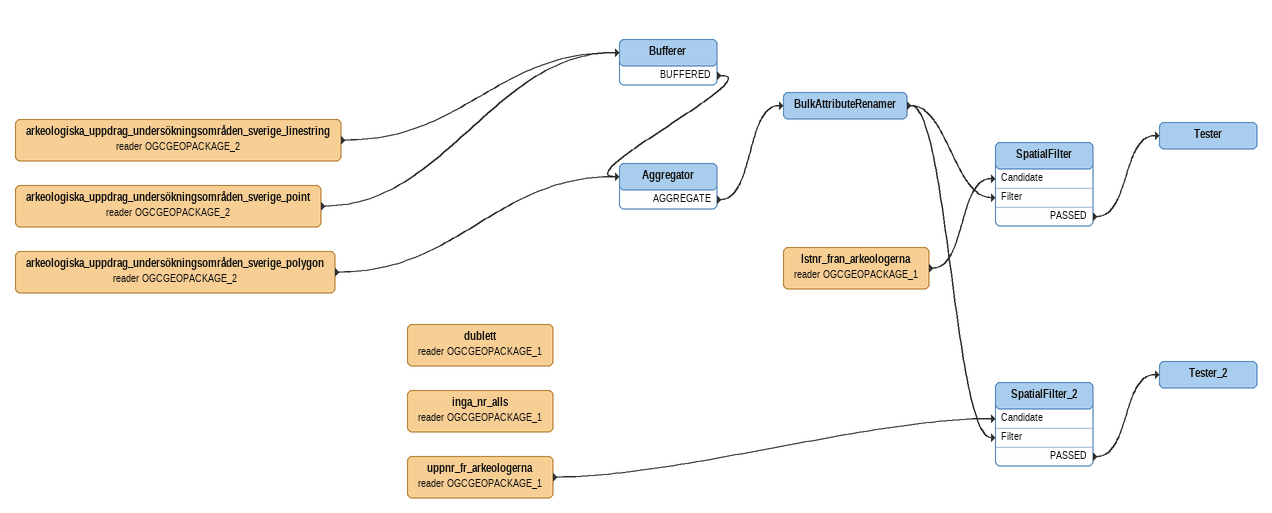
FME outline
arkeologiska_uppdrag_undersökningsområden_sverige_linestring (reader OGCGEOPACKAGE_2)
    -> Bufferer
arkeologiska_uppdrag_undersökningsområden_sverige_point (reader OGCGEOPACKAGE_2)
    -> Bufferer
Bufferer
    BUFFERED -> Aggregator
arkeologiska_uppdrag_undersökningsområden_sverige_polygon (reader OGCGEOPACKAGE_2)
    -> Aggregator
Aggregator
    AGGREGATE -> BulkAttributeRenamer
BulkAttributeRenamer
    -> SpatialFilter [Filter]
    -> SpatialFilter_2 [Filter]
uppnr_fr_arkeologerna (reader OGCGEOPACKAGE_1)
    -> SpatialFilter_2 [Candidate]
SpatialFilter_2
    PASSED -> Tester_2
Tester_2
dublett (reader OGCGEOPACKAGE_1)
inga_nr_alls (reader OGCGEOPACKAGE_1)
lstnr_fran_arkeologerna (reader OGCGEOPACKAGE_1)
    -> SpatialFilter [Candidate]
SpatialFilter
    PASSED -> Tester
Tester
